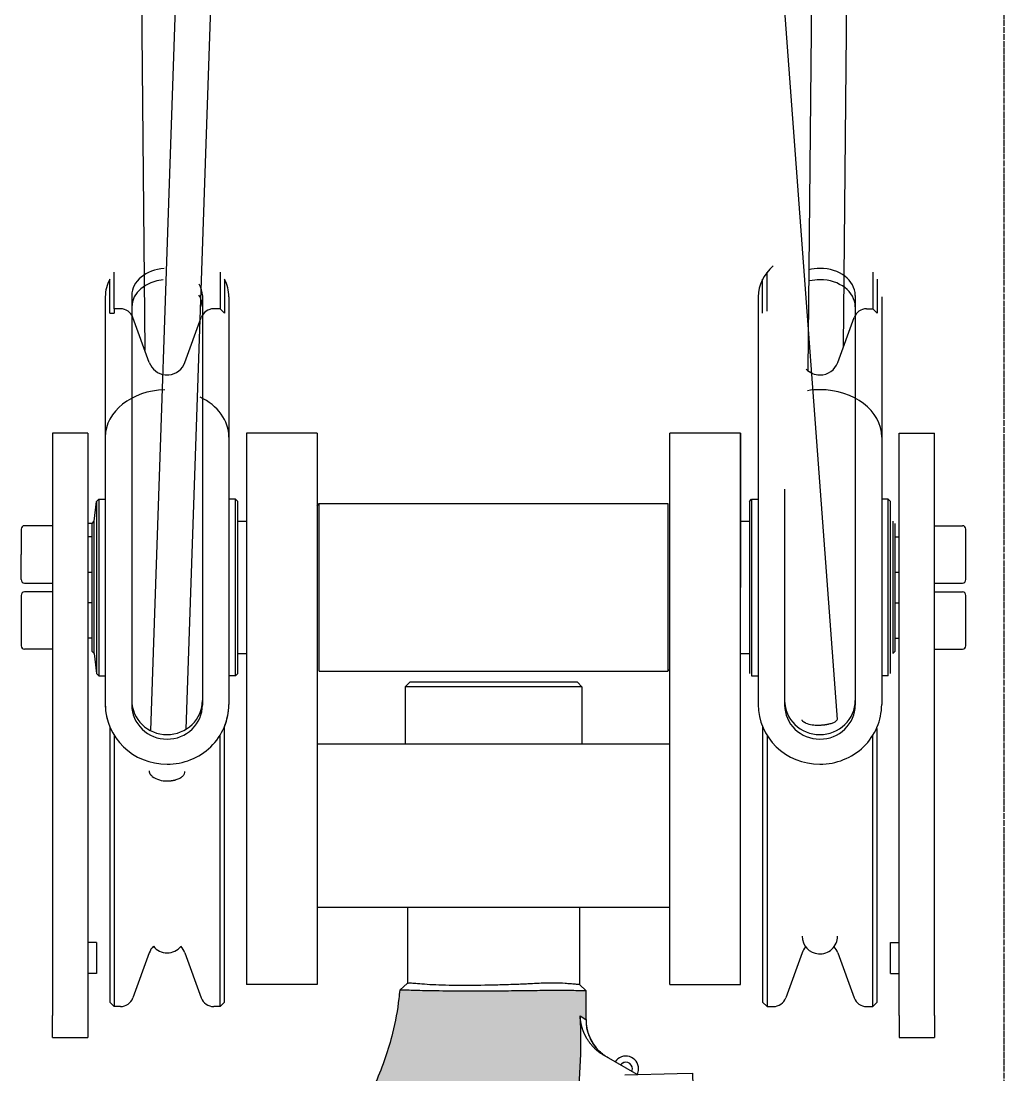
# Model space of a CAD drawing. Extents: x 220580 to 2027826, y -309201 to 71987.
# Drawn here: x 398898.1 to 399248.2, y -218664.7 to -218289.3 of the extents above; entities that cross this region are included whole.
import ezdxf

# ---------------------------------------------------------------- set-up
doc = ezdxf.new("R2010")
doc.units = 0
doc.linetypes.add('DOTE', pattern=[2.42, 2, -0.2, 0.02, -0.2])
for name, color, linetype in [('A-AXIS-DOTE', 14, 'DOTE'), ('A-LIN-V', 9, 'Continuous'), ('EWHS5T6M-2', 7, 'Continuous'), ('零件1^葫芦小车', 7, 'Continuous')]:
    doc.layers.add(name, color=color, linetype=linetype)

# ---------------------------------------------------------------- blocks, each defined once
blk = doc.blocks.new('5555rrrrrrrrrrr')
h = blk.add_hatch(color=7)
h.dxf.hatch_style = 1
edge = h.paths.add_edge_path()
edge.add_ellipse((-1631087.53, 574422.26), major_axis=(-945.59, 0), ratio=1, start_angle=428.90986, end_angle=430.75307, ccw=False)
edge.add_line((-1631427.79, 573540.01), (-1631432.74, 573532.52))
edge.add_line((-1631432.74, 573532.52), (-1631433.29, 573531.69))
edge.add_line((-1631433.29, 573531.69), (-1631433.26, 573531.69))
edge.add_spline(control_points=[(-1631433.26, 573531.69), (-1631434.41, 573529.85), (-1631435.55, 573527.98), (-1631439.5, 573521.17), (-1631442.18, 573516.08), (-1631447, 573505.98), (-1631449.13, 573500.96), (-1631451.86, 573493.86), (-1631452.69, 573491.56), (-1631454.2, 573487.17), (-1631454.88, 573485.08), (-1631455.59, 573482.79), (-1631455.69, 573482.46), (-1631456.46, 573479.92), (-1631456.98, 573478.1), (-1631457.91, 573474.69), (-1631458.32, 573473.1), (-1631459.39, 573468.75), (-1631460.25, 573466.16), (-1631462.42, 573461.08), (-1631463.75, 573458.58), (-1631466.85, 573453.8), (-1631468.62, 573451.52), (-1631472.55, 573447.3), (-1631474.71, 573445.36), (-1631479.28, 573441.9), (-1631481.71, 573440.38), (-1631486.69, 573437.82), (-1631489.25, 573436.77), (-1631494.38, 573435.14), (-1631496.95, 573434.55), (-1631501.99, 573433.8), (-1631504.46, 573433.62), (-1631508.39, 573433.62), (-1631509.95, 573433.7), (-1631513.04, 573433.99), (-1631514.57, 573434.21), (-1631517.61, 573434.79), (-1631519.11, 573435.15), (-1631522.06, 573436), (-1631523.51, 573436.49), (-1631526.37, 573437.62), (-1631527.77, 573438.24), (-1631530.51, 573439.63), (-1631531.85, 573440.38), (-1631534.46, 573442.02), (-1631535.73, 573442.91), (-1631538.2, 573444.8), (-1631539.39, 573445.81), (-1631541.7, 573447.95), (-1631542.81, 573449.09), (-1631544.93, 573451.48), (-1631545.94, 573452.73), (-1631547.85, 573455.36), (-1631548.75, 573456.74), (-1631550.42, 573459.6), (-1631551.19, 573461.09), (-1631552.59, 573464.18), (-1631553.22, 573465.77), (-1631554.32, 573469.05), (-1631554.79, 573470.74), (-1631555.55, 573474.18), (-1631555.84, 573475.94), (-1631556.23, 573479.5), (-1631556.33, 573481.31), (-1631556.33, 573485.59), (-1631556.14, 573488.39), (-1631555.39, 573492.86), (-1631555.06, 573494.39), (-1631554.23, 573497.49), (-1631553.73, 573499.06), (-1631552.55, 573502.17), (-1631551.88, 573503.72), (-1631550.36, 573506.75), (-1631549.53, 573508.22), (-1631547.73, 573511.06), (-1631546.77, 573512.42), (-1631544.75, 573514.99), (-1631543.69, 573516.2), (-1631538.89, 573521.23), (-1631535.02, 573525.28), (-1631527.23, 573533.42), (-1631523.35, 573537.85), (-1631515.94, 573547.06), (-1631512.42, 573551.84), (-1631505.79, 573561.7), (-1631502.68, 573566.79), (-1631496.9, 573577.22), (-1631494.24, 573582.57), (-1631489.53, 573593.12), (-1631487.47, 573598.31), (-1631485.61, 573603.57)], knot_values=[0, 0, 0, 0, 0.012094, 0.012094, 0.043169, 0.043169, 0.074245, 0.074245, 0.089782, 0.089782, 0.10532, 0.10532, 0.108005, 0.108005, 0.126597, 0.126597, 0.14519, 0.14519, 0.171955, 0.171955, 0.198721, 0.198721, 0.225486, 0.225486, 0.252251, 0.252251, 0.279017, 0.279017, 0.305782, 0.305782, 0.332547, 0.332547, 0.359313, 0.359313, 0.3769, 0.3769, 0.394487, 0.394487, 0.412074, 0.412074, 0.429662, 0.429662, 0.447249, 0.447249, 0.464836, 0.464836, 0.482423, 0.482423, 0.500011, 0.500011, 0.517598, 0.517598, 0.535185, 0.535185, 0.552772, 0.552772, 0.570359, 0.570359, 0.587947, 0.587947, 0.605534, 0.605534, 0.623121, 0.623121, 0.640708, 0.640708, 0.664579, 0.664579, 0.676514, 0.676514, 0.688449, 0.688449, 0.700384, 0.700384, 0.712319, 0.712319, 0.724254, 0.724254, 0.736189, 0.736189, 0.777684, 0.777684, 0.822741, 0.822741, 0.867798, 0.867798, 0.912855, 0.912855, 0.957912, 0.957912, 1, 1, 1, 1], degree=3, periodic=0)
edge.add_line((-1631485.61, 573603.57), (-1631487.01, 573602.58))
edge.add_ellipse((-1631676.06, 573668.86), major_axis=(200.34, 0), ratio=1, start_angle=340.6813, end_angle=351.3249)
edge.add_line((-1631478.02, 573638.64), (-1631479.68, 573637.35))
edge.add_spline(control_points=[(-1631479.68, 573637.35), (-1631479.71, 573637.33), (-1631479.74, 573637.32), (-1631479.77, 573637.32), (-1631479.8, 573637.32), (-1631479.83, 573637.34), (-1631479.85, 573637.38), (-1631479.87, 573637.41), (-1631479.89, 573637.46), (-1631479.91, 573637.51), (-1631479.92, 573637.57), (-1631479.93, 573637.63), (-1631479.94, 573637.71), (-1631479.95, 573637.82), (-1631479.95, 573637.94), (-1631479.94, 573638.07), (-1631479.94, 573638.26), (-1631479.92, 573638.45), (-1631479.89, 573638.64), (-1631479.85, 573638.91), (-1631479.79, 573639.17), (-1631479.73, 573639.42), (-1631479.66, 573639.66), (-1631479.58, 573639.9), (-1631479.49, 573640.09), (-1631479.44, 573640.2), (-1631479.39, 573640.3), (-1631479.33, 573640.38), (-1631479.3, 573640.42), (-1631479.28, 573640.45), (-1631479.25, 573640.47)], knot_values=[0, 0, 0, 0, 0.06223, 0.06223, 0.06223, 0.125059, 0.125059, 0.125059, 0.182556, 0.182556, 0.182556, 0.239933, 0.239933, 0.239933, 0.329747, 0.329747, 0.329747, 0.462371, 0.462371, 0.462371, 0.647003, 0.647003, 0.647003, 0.834607, 0.834607, 0.834607, 0.943556, 0.943556, 0.943556, 1, 1, 1, 1], degree=3, periodic=0)
edge.add_line((-1631479.25, 573640.47), (-1631477.56, 573641.78))
edge.add_ellipse((-1631676.06, 573668.86), major_axis=(200.34, 0), ratio=1, start_angle=352.2315, end_angle=362.5739)
edge.add_ellipse((-1631389.02, 573803.85), major_axis=(153.06, 0), ratio=1, start_angle=235.4035, end_angle=236.3361)
edge.add_ellipse((-1631389.02, 573803.85), major_axis=(153.06, 0), ratio=1, start_angle=236.3361, end_angle=236.3512)
edge.add_line((-1631473.83, 573676.44), (-1631473.83, 573677.57))
edge.add_line((-1631473.83, 573677.57), (-1631473.83, 573686.67))
edge.add_spline(control_points=[(-1631473.83, 573686.67), (-1631473.85, 573686.67), (-1631473.88, 573686.68), (-1631474.14, 573686.68), (-1631474.58, 573686.7), (-1631475.24, 573686.71), (-1631476.03, 573686.73), (-1631477, 573686.76), (-1631478.44, 573686.8), (-1631480.43, 573686.84), (-1631483.35, 573686.88), (-1631487.6, 573686.83), (-1631492.87, 573686.75), (-1631499.59, 573686.66), (-1631508.05, 573686.61), (-1631519.47, 573686.59), (-1631528.54, 573686.68), (-1631533.71, 573686.8), (-1631536.01, 573686.88), (-1631537.15, 573686.92), (-1631538.08, 573686.95), (-1631539.72, 573686.96), (-1631540.02, 573686.95), (-1631540.24, 573686.95)], knot_values=[0, 0, 0, 0, 0.023008, 0.046985, 0.071916, 0.097784, 0.124572, 0.144341, 0.171112, 0.217444, 0.250912, 0.29895, 0.377038, 0.419517, 0.501427, 0.62005, 0.748963, 0.803749, 0.842652, 0.866405, 0.874501, 0.907064, 1, 1, 1, 1], degree=3, periodic=0)
edge.add_spline(control_points=[(-1631540.24, 573686.95), (-1631540.33, 573685.96), (-1631540.43, 573684.96), (-1631541.04, 573679.88), (-1631541.78, 573675.74), (-1631544.25, 573665.74), (-1631546.25, 573659.89), (-1631551.34, 573648.54), (-1631554.44, 573643.05), (-1631561.57, 573632.74), (-1631565.61, 573627.93), (-1631574.38, 573619.22), (-1631579.11, 573615.32), (-1631589.89, 573607.9), (-1631596.09, 573603.63), (-1631607.18, 573595.99), (-1631611.97, 573592.17), (-1631620.85, 573584.17), (-1631624.94, 573579.98), (-1631632.53, 573571.19), (-1631636.05, 573566.59), (-1631642.58, 573556.81), (-1631645.59, 573551.65), (-1631650.89, 573541), (-1631653.2, 573535.58), (-1631655.82, 573528.1), (-1631656.38, 573526.4), (-1631657.44, 573522.92), (-1631657.95, 573521.15), (-1631658.91, 573517.55), (-1631659.36, 573515.71), (-1631660.19, 573511.96), (-1631660.57, 573510.05), (-1631661.27, 573506.17), (-1631661.59, 573504.19), (-1631662.13, 573500.16), (-1631662.37, 573498.11), (-1631662.94, 573491.86), (-1631663.15, 573487.55), (-1631663.15, 573479.86), (-1631663.03, 573476.4), (-1631662.5, 573469.1), (-1631662.07, 573465.27), (-1631660.83, 573457.28), (-1631660, 573453.13), (-1631657.86, 573444.58), (-1631656.55, 573440.18), (-1631653.37, 573431.23), (-1631651.5, 573426.69), (-1631647.14, 573417.58), (-1631644.66, 573413.01), (-1631639.07, 573404.01), (-1631635.95, 573399.56), (-1631629.12, 573390.95), (-1631625.41, 573386.78), (-1631617.43, 573378.85), (-1631613.17, 573375.09), (-1631604.22, 573368.11), (-1631599.53, 573364.89), (-1631589.85, 573359.06), (-1631584.86, 573356.45), (-1631574.74, 573351.89), (-1631569.6, 573349.94), (-1631559.33, 573346.68), (-1631554.2, 573345.38), (-1631544.08, 573343.38), (-1631539.09, 573342.68), (-1631529.35, 573341.82), (-1631524.61, 573341.65), (-1631515.46, 573341.76), (-1631511.05, 573342.04), (-1631500.41, 573343.16), (-1631493.91, 573344.36), (-1631480.98, 573347.9), (-1631474.54, 573350.23), (-1631461.99, 573356.04), (-1631455.87, 573359.51), (-1631444.23, 573367.56), (-1631438.71, 573372.12), (-1631428.5, 573382.2), (-1631423.82, 573387.72), (-1631415.5, 573399.49), (-1631411.86, 573405.74), (-1631405.75, 573418.73), (-1631403.29, 573425.46), (-1631399.58, 573439.11), (-1631398.34, 573446.04), (-1631397.25, 573457.7), (-1631397.09, 573462.46), (-1631397.3, 573471.86), (-1631397.68, 573476.5), (-1631398.39, 573481.7), (-1631398.52, 573482.64), (-1631398.93, 573485.9), (-1631399.2, 573488.47), (-1631399.63, 573493.27), (-1631399.78, 573495.5), (-1631400.14, 573501.79), (-1631400.22, 573505.46), (-1631400.24, 573512.35), (-1631400.16, 573515.58), (-1631399.85, 573522.24), (-1631399.62, 573525.67), (-1631399.24, 573529.52)], knot_values=[0, 0, 0, 0, 0.005894, 0.005894, 0.030053, 0.030053, 0.064391, 0.064391, 0.098729, 0.098729, 0.133067, 0.133067, 0.167406, 0.167406, 0.20826, 0.20826, 0.244777, 0.244777, 0.281295, 0.281295, 0.317812, 0.317812, 0.354329, 0.354329, 0.387959, 0.387959, 0.397632, 0.397632, 0.407305, 0.407305, 0.416978, 0.416978, 0.426651, 0.426651, 0.436324, 0.436324, 0.445997, 0.445997, 0.465343, 0.465343, 0.479597, 0.479597, 0.493851, 0.493851, 0.508105, 0.508105, 0.522359, 0.522359, 0.536613, 0.536613, 0.550867, 0.550867, 0.565121, 0.565121, 0.579374, 0.579374, 0.593628, 0.593628, 0.607882, 0.607882, 0.622136, 0.622136, 0.63639, 0.63639, 0.650644, 0.650644, 0.664898, 0.664898, 0.679151, 0.679151, 0.693405, 0.693405, 0.715098, 0.715098, 0.73679, 0.73679, 0.758483, 0.758483, 0.780175, 0.780175, 0.801868, 0.801868, 0.82356, 0.82356, 0.845252, 0.845252, 0.866945, 0.866945, 0.882014, 0.882014, 0.897082, 0.897082, 0.899258, 0.899258, 0.911851, 0.911851, 0.924444, 0.924444, 0.949629, 0.949629, 0.974815, 0.974815, 1, 1, 1, 1], degree=3, periodic=0)
h.paths.add_polyline_path([(-1631433.29, 573531.69), (-1631432.74, 573532.52), (-1631432.72, 573531.7), (-1631433.26, 573531.69)], flags=16)
for p, q in [((-1631643.55, 573928.12), (-1631641.97, 573928.12)), ((-1631623.8, 573906.16), (-1631622.44, 573906.16)), ((-1631649.05, 573853.98), (-1631648.26, 573861.05)), ((-1631648.26, 573861.05), (-1631647.47, 573861.84)), ((-1631597.97, 573861.05), (-1631598.76, 573861.84)), ((-1631649.83, 573853.2), (-1631651.4, 573853.2)), ((-1631649.83, 573807.62), (-1631649.05, 573806.84)), ((-1631649.05, 573806.84), (-1631648.26, 573799.77)), ((-1631648.26, 573799.77), (-1631647.47, 573798.98))]:
    blk.add_line(p, q)
at = {"layer": 'A-AXIS-DOTE'}
blk.add_line((-1631325, 575655), (-1631325, 568562.45), dxfattribs=at)
at = {"layer": 'EWHS5T6M-2', "color": 7, "linetype": 'Continuous'}
for p, q in [((-1631641.97, 573929.7), (-1631641.97, 573942.68)), ((-1631604.26, 573942.68), (-1631604.26, 573929.7)), ((-1631409.4, 573928.84), (-1631409.4, 573942.68)), ((-1631371.69, 573942.68), (-1631371.69, 573929.7)), ((-1631643.55, 573928.12), (-1631643.55, 573940.25)), ((-1631643.55, 573928.12), (-1631643.55, 573940.25)), ((-1631602.69, 573940.25), (-1631602.69, 573928.12)), ((-1631602.69, 573940.25), (-1631602.69, 573928.12)), ((-1631410.97, 573928.12), (-1631410.97, 573940.25)), ((-1631370.12, 573940.25), (-1631370.12, 573928.12)), ((-1631645.12, 573934), (-1631645.12, 573865.29)), ((-1631645.12, 573934), (-1631645.12, 573865.29)), ((-1631635.69, 573934.45), (-1631635.69, 573865.44)), ((-1631610.55, 573934.45), (-1631610.55, 573865.44)), ((-1631601.12, 573934), (-1631601.12, 573865.29)), ((-1631601.12, 573934), (-1631601.12, 573865.29)), ((-1631412.55, 573934), (-1631412.55, 573865.29)), ((-1631377.97, 573934.45), (-1631377.97, 573865.44)), ((-1631368.55, 573934), (-1631368.55, 573865.29)), ((-1631639.73, 573929.7), (-1631641.97, 573929.7)), ((-1631639.73, 573929.7), (-1631641.97, 573929.7)), ((-1631641.97, 573929.7), (-1631641.97, 573928.12)), ((-1631629.47, 573910.57), (-1631635.3, 573926.59)), ((-1631629.47, 573910.57), (-1631635.3, 573926.59)), ((-1631616.77, 573910.57), (-1631610.94, 573926.59)), ((-1631604.26, 573929.7), (-1631606.51, 573929.7)), ((-1631604.26, 573929.7), (-1631606.51, 573929.7)), ((-1631602.69, 573928.12), (-1631604.26, 573929.7)), ((-1631602.69, 573928.12), (-1631604.26, 573929.7)), ((-1631384.2, 573910.57), (-1631378.36, 573926.59)), ((-1631373.93, 573929.7), (-1631371.69, 573929.7)), ((-1631370.12, 573928.12), (-1631371.69, 573929.7)), ((-1631651.4, 573885.41), (-1631663.97, 573885.41)), ((-1631663.97, 573885.41), (-1631663.97, 573830.41)), ((-1631651.4, 573885.41), (-1631663.97, 573885.41)), ((-1631663.97, 573885.41), (-1631663.97, 573830.41)), ((-1631651.4, 573885.41), (-1631651.4, 573830.41)), ((-1631651.4, 573885.41), (-1631651.4, 573853.2)), ((-1631594.83, 573885.41), (-1631594.83, 573830.41)), ((-1631569.69, 573885.41), (-1631594.83, 573885.41)), ((-1631594.83, 573885.41), (-1631594.83, 573830.41)), ((-1631569.69, 573885.41), (-1631594.83, 573885.41)), ((-1631569.69, 573885.41), (-1631569.69, 573830.41)), ((-1631569.69, 573885.41), (-1631569.69, 573830.41)), ((-1631443.97, 573830.41), (-1631443.97, 573885.41)), ((-1631418.83, 573885.41), (-1631443.97, 573885.41)), ((-1631443.97, 573830.41), (-1631443.97, 573885.41)), ((-1631418.83, 573885.41), (-1631443.97, 573885.41)), ((-1631418.83, 573830.41), (-1631418.83, 573885.41)), ((-1631418.83, 573885.41), (-1631418.83, 573830.41)), ((-1631362.26, 573830.41), (-1631362.26, 573885.41)), ((-1631362.26, 573885.41), (-1631349.69, 573885.41)), ((-1631349.69, 573830.41), (-1631349.69, 573885.41)), ((-1631645.12, 573865.29), (-1631645.12, 573788.7)), ((-1631645.12, 573865.29), (-1631645.12, 573788.7)), ((-1631635.69, 573865.44), (-1631635.69, 573788.52)), ((-1631610.55, 573865.44), (-1631610.55, 573788.52)), ((-1631601.12, 573865.29), (-1631601.12, 573788.7)), ((-1631601.12, 573865.29), (-1631601.12, 573788.7)), ((-1631412.55, 573865.29), (-1631412.55, 573788.7)), ((-1631403.12, 573865.44), (-1631403.12, 573788.52)), ((-1631377.97, 573865.44), (-1631377.97, 573788.52)), ((-1631368.55, 573865.29), (-1631368.55, 573788.7)), ((-1631648.26, 573861.05), (-1631648.26, 573799.77)), ((-1631647.47, 573861.84), (-1631645.12, 573861.84)), ((-1631647.47, 573861.84), (-1631647.47, 573798.98)), ((-1631647.47, 573861.84), (-1631645.12, 573861.84)), ((-1631598.76, 573861.84), (-1631601.12, 573861.84)), ((-1631598.76, 573861.84), (-1631601.12, 573861.84)), ((-1631598.76, 573798.98), (-1631598.76, 573861.84)), ((-1631597.97, 573799.77), (-1631597.97, 573861.05)), ((-1631597.97, 573799.77), (-1631597.97, 573861.05)), ((-1631569.69, 573859.48), (-1631568.9, 573860.27)), ((-1631569.69, 573859.48), (-1631568.9, 573860.27)), ((-1631568.9, 573800.55), (-1631568.9, 573860.27)), ((-1631568.9, 573860.27), (-1631444.76, 573860.27)), ((-1631568.9, 573800.55), (-1631568.9, 573860.27)), ((-1631568.9, 573860.27), (-1631444.76, 573860.27)), ((-1631444.76, 573860.27), (-1631444.76, 573800.55)), ((-1631444.76, 573860.27), (-1631444.76, 573800.55)), ((-1631415.69, 573861.05), (-1631414.9, 573861.84)), ((-1631415.69, 573861.05), (-1631415.69, 573799.77)), ((-1631414.9, 573861.84), (-1631414.9, 573798.98)), ((-1631414.9, 573861.84), (-1631412.55, 573861.84)), ((-1631366.19, 573861.84), (-1631368.55, 573861.84)), ((-1631365.4, 573861.05), (-1631366.19, 573861.84)), ((-1631366.19, 573798.98), (-1631366.19, 573861.84)), ((-1631365.4, 573799.77), (-1631365.4, 573861.05)), ((-1631663.97, 573852.41), (-1631673.87, 573852.41)), ((-1631663.97, 573852.41), (-1631673.87, 573852.41)), ((-1631649.83, 573853.2), (-1631649.05, 573853.98)), ((-1631649.83, 573853.2), (-1631649.05, 573853.98)), ((-1631649.83, 573807.62), (-1631649.83, 573853.2)), ((-1631649.05, 573806.84), (-1631649.05, 573853.98)), ((-1631597.97, 573853.98), (-1631594.83, 573853.98)), ((-1631597.97, 573853.98), (-1631594.83, 573853.98)), ((-1631418.83, 573853.98), (-1631415.69, 573853.98)), ((-1631364.62, 573853.98), (-1631364.62, 573806.84)), ((-1631363.83, 573853.2), (-1631363.83, 573807.62)), ((-1631349.69, 573852.41), (-1631339.79, 573852.41)), ((-1631675.13, 573851.15), (-1631675.13, 573842.2)), ((-1631675.13, 573851.15), (-1631675.13, 573842.2)), ((-1631675.13, 573847.59), (-1631675.13, 573847.59)), ((-1631675.13, 573847.59), (-1631675.13, 573847.59)), ((-1631649.83, 573848.48), (-1631651.4, 573848.48)), ((-1631363.83, 573848.48), (-1631362.26, 573848.48)), ((-1631338.53, 573833.24), (-1631338.53, 573851.15)), ((-1631675.13, 573833.24), (-1631675.13, 573842.2)), ((-1631675.13, 573833.24), (-1631675.13, 573842.2)), ((-1631651.4, 573835.91), (-1631649.83, 573835.91)), ((-1631363.83, 573835.91), (-1631362.26, 573835.91)), ((-1631673.87, 573831.98), (-1631663.97, 573831.98)), ((-1631673.87, 573831.98), (-1631663.97, 573831.98)), ((-1631663.97, 573828.84), (-1631673.87, 573828.84)), ((-1631663.97, 573828.84), (-1631673.87, 573828.84)), ((-1631663.97, 573830.41), (-1631663.97, 573685.45)), ((-1631663.97, 573830.41), (-1631663.97, 573685.45)), ((-1631651.4, 573830.41), (-1631651.4, 573685.45)), ((-1631594.83, 573830.41), (-1631594.83, 573728.27)), ((-1631594.83, 573830.41), (-1631594.83, 573728.27)), ((-1631569.69, 573830.41), (-1631569.69, 573728.27)), ((-1631569.69, 573830.41), (-1631569.69, 573728.27)), ((-1631443.97, 573728.27), (-1631443.97, 573830.41)), ((-1631443.97, 573728.27), (-1631443.97, 573830.41)), ((-1631418.83, 573728.27), (-1631418.83, 573830.41)), ((-1631418.83, 573728.27), (-1631418.83, 573830.41)), ((-1631362.26, 573685.45), (-1631362.26, 573830.41)), ((-1631349.69, 573831.98), (-1631339.79, 573831.98)), ((-1631349.69, 573685.45), (-1631349.69, 573830.41)), ((-1631349.69, 573828.84), (-1631339.79, 573828.84)), ((-1631675.13, 573827.58), (-1631675.13, 573809.67)), ((-1631675.13, 573827.58), (-1631675.13, 573809.67)), ((-1631649.83, 573824.91), (-1631651.4, 573824.91)), ((-1631363.83, 573824.91), (-1631362.26, 573824.91)), ((-1631338.53, 573809.67), (-1631338.53, 573827.58)), ((-1631649.83, 573812.34), (-1631651.4, 573812.34)), ((-1631651.4, 573812.34), (-1631651.4, 573703.91)), ((-1631649.83, 573812.34), (-1631651.4, 573812.34)), ((-1631649.83, 573807.62), (-1631649.83, 573812.34)), ((-1631363.83, 573812.34), (-1631362.26, 573812.34)), ((-1631663.97, 573808.41), (-1631673.87, 573808.41)), ((-1631663.97, 573808.41), (-1631673.87, 573808.41)), ((-1631597.97, 573806.84), (-1631594.83, 573806.84)), ((-1631597.97, 573806.84), (-1631594.83, 573806.84)), ((-1631418.83, 573806.84), (-1631415.69, 573806.84)), ((-1631363.83, 573807.62), (-1631364.62, 573806.84)), ((-1631349.69, 573808.41), (-1631339.79, 573808.41)), ((-1631647.47, 573798.98), (-1631645.12, 573798.98)), ((-1631647.47, 573798.98), (-1631645.12, 573798.98)), ((-1631598.76, 573798.98), (-1631601.12, 573798.98)), ((-1631598.76, 573798.98), (-1631601.12, 573798.98)), ((-1631597.97, 573799.77), (-1631598.76, 573798.98)), ((-1631597.97, 573799.77), (-1631598.76, 573798.98)), ((-1631568.9, 573800.55), (-1631444.76, 573800.55)), ((-1631568.9, 573800.55), (-1631444.76, 573800.55)), ((-1631443.97, 573801.34), (-1631444.76, 573800.55)), ((-1631443.97, 573801.34), (-1631444.76, 573800.55)), ((-1631414.9, 573798.98), (-1631412.55, 573798.98)), ((-1631366.19, 573798.98), (-1631368.55, 573798.98)), ((-1631536.69, 573796.62), (-1631538.26, 573795.05)), ((-1631536.69, 573796.62), (-1631538.26, 573795.05)), ((-1631475.4, 573795.05), (-1631538.26, 573795.05)), ((-1631538.26, 573795.05), (-1631538.26, 573774.62)), ((-1631475.4, 573795.05), (-1631538.26, 573795.05)), ((-1631538.26, 573795.05), (-1631538.26, 573774.62)), ((-1631476.97, 573796.62), (-1631536.69, 573796.62)), ((-1631476.97, 573796.62), (-1631536.69, 573796.62)), ((-1631476.97, 573796.62), (-1631475.4, 573795.05)), ((-1631476.97, 573796.62), (-1631475.4, 573795.05)), ((-1631475.4, 573795.05), (-1631475.4, 573774.62)), ((-1631475.4, 573795.05), (-1631475.4, 573774.62)), ((-1631643.55, 573780.81), (-1631643.55, 573682.7)), ((-1631643.55, 573780.81), (-1631643.55, 573682.7)), ((-1631602.69, 573682.7), (-1631602.69, 573780.81)), ((-1631602.69, 573682.7), (-1631602.69, 573780.81)), ((-1631410.97, 573780.81), (-1631410.97, 573682.7)), ((-1631370.12, 573682.7), (-1631370.12, 573780.12)), ((-1631641.97, 573777.75), (-1631641.97, 573681.12)), ((-1631604.26, 573681.12), (-1631604.26, 573777.75)), ((-1631409.4, 573777.75), (-1631409.4, 573681.12)), ((-1631371.69, 573681.12), (-1631371.69, 573777.75)), ((-1631443.97, 573774.62), (-1631569.69, 573774.62)), ((-1631443.97, 573774.62), (-1631569.69, 573774.62)), ((-1631594.83, 573728.27), (-1631594.83, 573688.98)), ((-1631594.83, 573728.27), (-1631594.83, 573688.98)), ((-1631569.69, 573728.27), (-1631569.69, 573688.98)), ((-1631569.69, 573728.27), (-1631569.69, 573688.98)), ((-1631443.97, 573688.98), (-1631443.97, 573728.27)), ((-1631443.97, 573688.98), (-1631443.97, 573728.27)), ((-1631418.83, 573688.98), (-1631418.83, 573728.27)), ((-1631418.83, 573688.98), (-1631418.83, 573728.27)), ((-1631569.69, 573716.48), (-1631443.97, 573716.48)), ((-1631569.69, 573716.48), (-1631443.97, 573716.48)), ((-1631537.47, 573716.48), (-1631537.47, 573689.48)), ((-1631537.47, 573716.48), (-1631537.47, 573689.48)), ((-1631476.19, 573716.48), (-1631476.19, 573689.03)), ((-1631476.19, 573716.48), (-1631476.19, 573689.03)), ((-1631648.26, 573703.91), (-1631651.4, 573703.91)), ((-1631648.26, 573703.91), (-1631651.4, 573703.91)), ((-1631648.26, 573703.91), (-1631648.26, 573692.91)), ((-1631648.26, 573703.91), (-1631648.26, 573692.91)), ((-1631365.4, 573692.91), (-1631365.4, 573703.91)), ((-1631365.4, 573703.91), (-1631362.26, 573703.91)), ((-1631629.47, 573700.25), (-1631635.3, 573684.23)), ((-1631629.47, 573700.25), (-1631635.3, 573684.23)), ((-1631616.77, 573700.25), (-1631610.94, 573684.23)), ((-1631616.77, 573700.25), (-1631610.94, 573684.23)), ((-1631396.9, 573700.25), (-1631402.73, 573684.23)), ((-1631384.2, 573700.25), (-1631378.36, 573684.23)), ((-1631648.26, 573692.91), (-1631651.4, 573692.91)), ((-1631651.4, 573692.91), (-1631651.4, 573685.45)), ((-1631648.26, 573692.91), (-1631651.4, 573692.91)), ((-1631365.4, 573692.91), (-1631362.26, 573692.91)), ((-1631569.69, 573688.98), (-1631594.83, 573688.98)), ((-1631569.69, 573688.98), (-1631594.83, 573688.98)), ((-1631537.47, 573689.48), (-1631540.24, 573686.95)), ((-1631537.47, 573689.48), (-1631540.24, 573686.95)), ((-1631473.83, 573686.67), (-1631476.19, 573689.03)), ((-1631473.83, 573686.67), (-1631476.19, 573689.03)), ((-1631473.83, 573676.44), (-1631473.83, 573686.67)), ((-1631473.83, 573676.44), (-1631473.83, 573686.67)), ((-1631443.97, 573688.98), (-1631418.83, 573688.98)), ((-1631443.97, 573688.98), (-1631418.83, 573688.98)), ((-1631663.97, 573685.45), (-1631663.97, 573677.98)), ((-1631663.97, 573685.45), (-1631663.97, 573677.98)), ((-1631651.4, 573685.45), (-1631651.4, 573677.98)), ((-1631651.4, 573685.45), (-1631651.4, 573677.98)), ((-1631643.55, 573682.7), (-1631641.97, 573681.12)), ((-1631643.55, 573682.7), (-1631641.97, 573681.12)), ((-1631602.69, 573682.7), (-1631604.26, 573681.12)), ((-1631602.69, 573682.7), (-1631604.26, 573681.12)), ((-1631410.97, 573682.7), (-1631409.4, 573681.12)), ((-1631370.12, 573682.7), (-1631371.69, 573681.12)), ((-1631362.26, 573677.98), (-1631362.26, 573685.45)), ((-1631349.69, 573677.98), (-1631349.69, 573685.45)), ((-1631639.73, 573681.12), (-1631641.97, 573681.12)), ((-1631639.73, 573681.12), (-1631641.97, 573681.12)), ((-1631604.26, 573681.12), (-1631606.51, 573681.12)), ((-1631604.26, 573681.12), (-1631606.51, 573681.12)), ((-1631409.4, 573681.12), (-1631407.16, 573681.12)), ((-1631373.93, 573681.12), (-1631371.69, 573681.12)), ((-1631663.97, 573670.12), (-1631663.97, 573677.98)), ((-1631663.97, 573670.12), (-1631663.97, 573677.98)), ((-1631651.4, 573677.98), (-1631651.4, 573670.12)), ((-1631651.4, 573677.98), (-1631651.4, 573670.12)), ((-1631362.26, 573677.98), (-1631362.26, 573670.12)), ((-1631349.69, 573677.98), (-1631349.69, 573670.12)), ((-1631663.97, 573670.12), (-1631651.4, 573670.12)), ((-1631663.97, 573670.12), (-1631651.4, 573670.12)), ((-1631362.26, 573670.12), (-1631349.69, 573670.12)), ((-1631455.66, 573656.87), (-1631467.43, 573663.67)), ((-1631455.66, 573656.87), (-1631467.43, 573663.67)), ((-1631460.09, 573656.76), (-1631441.43, 573657.24)), ((-1631460.09, 573656.76), (-1631441.43, 573657.24)), ((-1631441.43, 573657.24), (-1631435.93, 573657.38)), ((-1631441.43, 573657.24), (-1631435.93, 573657.38)), ((-1631435.93, 573657.38), (-1631432.72, 573531.7)), ((-1631435.93, 573657.38), (-1631432.72, 573531.7))]:
    blk.add_line(p, q, dxfattribs=at)
for centre, radius, start, end in [((-1631639.73, 573924.98), 4.71, 20, 90), ((-1631639.73, 573924.98), 4.71, 20, 90), ((-1631606.51, 573924.98), 4.71, 90, 160), ((-1631606.51, 573924.98), 4.71, 90, 148.6539), ((-1631373.93, 573924.98), 4.71, 90, 160), ((-1631623.12, 573912.88), 6.76, 200, 264.2387), ((-1631623.12, 573912.88), 6.76, 200, 264.2387), ((-1631623.12, 573912.88), 6.76, 275.7613, 340), ((-1631390.55, 573912.88), 6.76, 223.803, 270), ((-1631390.55, 573912.88), 6.76, 270, 340), ((-1631673.87, 573851.15), 1.26, 90, 180), ((-1631673.87, 573851.15), 1.26, 90, 180), ((-1631339.79, 573851.15), 1.26, 0, 90), ((-1631673.87, 573833.24), 1.26, 180, 270), ((-1631673.87, 573833.24), 1.26, 180, 270), ((-1631339.79, 573833.24), 1.26, 270, 0), ((-1631673.87, 573827.58), 1.26, 90, 180), ((-1631673.87, 573827.58), 1.26, 90, 180), ((-1631339.79, 573827.58), 1.26, 0, 90), ((-1631673.87, 573809.67), 1.26, 180, 270), ((-1631673.87, 573809.67), 1.26, 180, 270), ((-1631339.79, 573809.67), 1.26, 270, 0), ((-1631623.12, 573697.94), 6.76, 136.321, 160), ((-1631623.12, 573697.94), 6.76, 136.321, 160), ((-1631623.12, 573697.94), 6.76, 20, 43.2475), ((-1631623.12, 573697.94), 6.76, 20, 43.2475), ((-1631390.55, 573697.94), 6.76, 138.8327, 160), ((-1631390.55, 573697.94), 6.76, 20, 41.6193), ((-1631639.73, 573685.84), 4.71, 270, 340), ((-1631639.73, 573685.84), 4.71, 270, 340), ((-1631606.51, 573685.84), 4.71, 200, 270), ((-1631606.51, 573685.84), 4.71, 200, 270), ((-1631407.16, 573685.84), 4.71, 270, 340), ((-1631373.93, 573685.84), 4.71, 200, 270), ((-1631676.06, 573668.86), 200.34, 352.1432, 2.5739), ((-1631676.06, 573668.86), 200.34, 352.1432, 2.5739), ((-1631389.02, 573803.85), 153.06, 235.4035, 236.3512), ((-1631389.02, 573803.85), 153.06, 235.4035, 236.3512), ((-1631458, 573676.53), 15.87, 179.9284, 225.3845), ((-1631458, 573676.53), 15.87, 179.9284, 225.3845), ((-1631459.69, 573658.92), 4.56, 0, 146.9271), ((-1631459.69, 573658.92), 4.56, 0, 146.9271), ((-1631459.69, 573658.92), 2.33, 90.0009, 143.9909), ((-1631459.69, 573658.92), 2.33, 0, 143.9909), ((-1631459.69, 573658.92), 2.33, 90.0009, 143.9909), ((-1631459.69, 573658.92), 2.33, 0, 143.9909), ((-1631459.69, 573658.92), 2.33, 336.0091, 0), ((-1631459.69, 573658.92), 2.33, 336.0091, 0), ((-1631459.69, 573658.92), 4.56, 333.4077, 0), ((-1631459.69, 573658.92), 4.56, 333.4077, 0)]:
    blk.add_arc(centre, radius, start, end, dxfattribs=at)
for centre, major_axis, ratio, start_param, end_param in [((-1631623.12, 573934.45), (-12.57, 0), 0.766044, 4.794698, 6.283185), ((-1631390.55, 573934), (-22, 0), 0.766044, 5.573665, 6.283185), ((-1631390.55, 573934.45), (-12.57, 0), 0.766044, 4.712389, 5.031351), ((-1631390.55, 573934.45), (-12.57, 0), 0.766044, 3.141593, 4.712389), ((-1631623.12, 573934), (-22, 0), 0.766044, 5.902934, 6.283185), ((-1631623.12, 573930.41), (-12.57, 0), 0.766044, 4.819633, 6.283185), ((-1631623.12, 573934.45), (-12.57, 0), 0.766044, 3.141593, 3.568788), ((-1631623.12, 573934), (-22, 0), 0.766044, 3.141593, 3.521844), ((-1631390.55, 573930.41), (-12.57, 0), 0.766044, 4.712389, 5.010105), ((-1631390.55, 573930.41), (-12.57, 0), 0.766044, 3.141593, 4.712389), ((-1631623.12, 573930.41), (-12.57, 0), 0.766044, 3.141593, 3.590007), ((-1631623.12, 573884), (-22, 0), 0.766044, 4.750321, 6.283185), ((-1631390.55, 573884), (-22, 0), 0.766044, 4.712389, 4.913203), ((-1631390.55, 573884), (-22, 0), 0.766044, 3.141593, 4.712389), ((-1631623.12, 573884), (-22, 0), 0.766044, 3.141593, 4.150051), ((-1631623.12, 573788.7), (-22, 0), 0.965926, 0, 1.570796), ((-1631623.12, 573788.7), (-22, 0), 0.965926, 0, 0.380251), ((-1631623.12, 573790.15), (-12.57, 0), 0.965926, 0, 1.570796), ((-1631623.12, 573788.52), (-12.57, 0), 0.965926, 6.283185, 7.853982), ((-1631623.12, 573790.15), (-12.57, 0), 0.965926, 1.570796, 3.141593), ((-1631623.12, 573788.7), (-22, 0), 0.965926, 1.570796, 3.141593), ((-1631623.12, 573788.52), (-12.57, 0), 0.965926, 1.570796, 3.141593), ((-1631623.12, 573788.7), (-22, 0), 0.965926, 2.761341, 3.141593), ((-1631390.55, 573788.7), (-22, 0), 0.965926, 0, 1.570796), ((-1631390.55, 573790.15), (-12.57, 0), 0.965926, 0, 1.570796), ((-1631390.55, 573788.52), (-12.57, 0), 0.965926, 0, 1.570796), ((-1631390.55, 573790.15), (-12.57, 0), 0.965926, 1.570796, 3.141593), ((-1631390.55, 573788.7), (-22, 0), 0.965926, 1.570796, 3.141593), ((-1631390.55, 573788.52), (-12.57, 0), 0.965926, 1.570796, 3.141593)]:
    blk.add_ellipse(centre, major_axis=major_axis, ratio=ratio, start_param=start_param, end_param=end_param, dxfattribs=at)
for points, degree, knots in [([(-1631540.24, 573686.95), (-1631540.33, 573685.96), (-1631540.43, 573684.96), (-1631541.04, 573679.88), (-1631541.78, 573675.74), (-1631544.25, 573665.74), (-1631546.25, 573659.89), (-1631551.34, 573648.54), (-1631554.44, 573643.05), (-1631561.57, 573632.74), (-1631565.61, 573627.93), (-1631574.38, 573619.22), (-1631579.11, 573615.32), (-1631589.89, 573607.9), (-1631596.09, 573603.63), (-1631607.18, 573595.99), (-1631611.97, 573592.17), (-1631620.85, 573584.17), (-1631624.94, 573579.98), (-1631632.53, 573571.19), (-1631636.05, 573566.59), (-1631642.58, 573556.81), (-1631645.59, 573551.65), (-1631650.89, 573541), (-1631653.2, 573535.58), (-1631655.82, 573528.1), (-1631656.38, 573526.4), (-1631657.44, 573522.92), (-1631657.95, 573521.15), (-1631658.91, 573517.55), (-1631659.36, 573515.71), (-1631660.19, 573511.96), (-1631660.57, 573510.05), (-1631661.27, 573506.17), (-1631661.59, 573504.19), (-1631662.13, 573500.16), (-1631662.37, 573498.11), (-1631662.94, 573491.86), (-1631663.15, 573487.55), (-1631663.15, 573479.86), (-1631663.03, 573476.4), (-1631662.5, 573469.1), (-1631662.07, 573465.27), (-1631660.83, 573457.28), (-1631660, 573453.13), (-1631657.86, 573444.58), (-1631656.55, 573440.18), (-1631653.37, 573431.23), (-1631651.5, 573426.69), (-1631647.14, 573417.58), (-1631644.66, 573413.01), (-1631639.07, 573404.01), (-1631635.95, 573399.56), (-1631629.12, 573390.95), (-1631625.41, 573386.78), (-1631617.43, 573378.85), (-1631613.17, 573375.09), (-1631604.22, 573368.11), (-1631599.53, 573364.89), (-1631589.85, 573359.06), (-1631584.86, 573356.45), (-1631574.74, 573351.89), (-1631569.6, 573349.94), (-1631559.33, 573346.68), (-1631554.2, 573345.38), (-1631544.08, 573343.38), (-1631539.09, 573342.68), (-1631529.35, 573341.82), (-1631524.61, 573341.65), (-1631515.46, 573341.76), (-1631511.05, 573342.04), (-1631500.41, 573343.16), (-1631493.91, 573344.36), (-1631480.98, 573347.9), (-1631474.54, 573350.23), (-1631461.99, 573356.04), (-1631455.87, 573359.51), (-1631444.23, 573367.56), (-1631438.71, 573372.12), (-1631428.5, 573382.2), (-1631423.82, 573387.72), (-1631415.5, 573399.49), (-1631411.86, 573405.74), (-1631405.75, 573418.73), (-1631403.29, 573425.46), (-1631399.58, 573439.11), (-1631398.34, 573446.04), (-1631397.25, 573457.7), (-1631397.09, 573462.46), (-1631397.3, 573471.86), (-1631397.68, 573476.5), (-1631398.39, 573481.7), (-1631398.52, 573482.64), (-1631398.93, 573485.9), (-1631399.2, 573488.47), (-1631399.63, 573493.27), (-1631399.78, 573495.5), (-1631400.14, 573501.79), (-1631400.22, 573505.46), (-1631400.24, 573512.35), (-1631400.16, 573515.58), (-1631399.85, 573522.24), (-1631399.62, 573525.67), (-1631399.24, 573529.52)], 3, [0, 0, 0, 0, 0.005894, 0.005894, 0.030053, 0.030053, 0.064391, 0.064391, 0.098729, 0.098729, 0.133067, 0.133067, 0.167406, 0.167406, 0.20826, 0.20826, 0.244777, 0.244777, 0.281295, 0.281295, 0.317812, 0.317812, 0.354329, 0.354329, 0.387959, 0.387959, 0.397632, 0.397632, 0.407305, 0.407305, 0.416978, 0.416978, 0.426651, 0.426651, 0.436324, 0.436324, 0.445997, 0.445997, 0.465343, 0.465343, 0.479597, 0.479597, 0.493851, 0.493851, 0.508105, 0.508105, 0.522359, 0.522359, 0.536613, 0.536613, 0.550867, 0.550867, 0.565121, 0.565121, 0.579374, 0.579374, 0.593628, 0.593628, 0.607882, 0.607882, 0.622136, 0.622136, 0.63639, 0.63639, 0.650644, 0.650644, 0.664898, 0.664898, 0.679151, 0.679151, 0.693405, 0.693405, 0.715098, 0.715098, 0.73679, 0.73679, 0.758483, 0.758483, 0.780175, 0.780175, 0.801868, 0.801868, 0.82356, 0.82356, 0.845252, 0.845252, 0.866945, 0.866945, 0.882014, 0.882014, 0.897082, 0.897082, 0.899258, 0.899258, 0.911851, 0.911851, 0.924444, 0.924444, 0.949629, 0.949629, 0.974815, 0.974815, 1, 1, 1, 1]), ([(-1631540.24, 573686.95), (-1631540.33, 573685.96), (-1631540.43, 573684.96), (-1631541.04, 573679.88), (-1631541.78, 573675.74), (-1631544.25, 573665.74), (-1631546.25, 573659.89), (-1631551.34, 573648.54), (-1631554.44, 573643.05), (-1631561.57, 573632.74), (-1631565.61, 573627.93), (-1631574.38, 573619.22), (-1631579.11, 573615.32), (-1631589.89, 573607.9), (-1631596.09, 573603.63), (-1631607.18, 573595.99), (-1631611.97, 573592.17), (-1631620.85, 573584.17), (-1631624.94, 573579.98), (-1631632.53, 573571.19), (-1631636.05, 573566.59), (-1631642.58, 573556.81), (-1631645.59, 573551.65), (-1631650.89, 573541), (-1631653.2, 573535.58), (-1631655.82, 573528.1), (-1631656.38, 573526.4), (-1631657.44, 573522.92), (-1631657.95, 573521.15), (-1631658.91, 573517.55), (-1631659.36, 573515.71), (-1631660.19, 573511.96), (-1631660.57, 573510.05), (-1631661.27, 573506.17), (-1631661.59, 573504.19), (-1631662.13, 573500.16), (-1631662.37, 573498.11), (-1631662.94, 573491.86), (-1631663.15, 573487.55), (-1631663.15, 573479.86), (-1631663.03, 573476.4), (-1631662.5, 573469.1), (-1631662.07, 573465.27), (-1631660.83, 573457.28), (-1631660, 573453.13), (-1631657.86, 573444.58), (-1631656.55, 573440.18), (-1631653.37, 573431.23), (-1631651.5, 573426.69), (-1631647.14, 573417.58), (-1631644.66, 573413.01), (-1631639.07, 573404.01), (-1631635.95, 573399.56), (-1631629.12, 573390.95), (-1631625.41, 573386.78), (-1631617.43, 573378.85), (-1631613.17, 573375.09), (-1631604.22, 573368.11), (-1631599.53, 573364.89), (-1631589.85, 573359.06), (-1631584.86, 573356.45), (-1631574.74, 573351.89), (-1631569.6, 573349.94), (-1631559.33, 573346.68), (-1631554.2, 573345.38), (-1631544.08, 573343.38), (-1631539.09, 573342.68), (-1631529.35, 573341.82), (-1631524.61, 573341.65), (-1631515.46, 573341.76), (-1631511.05, 573342.04), (-1631500.41, 573343.16), (-1631493.91, 573344.36), (-1631480.98, 573347.9), (-1631474.54, 573350.23), (-1631461.99, 573356.04), (-1631455.87, 573359.51), (-1631444.23, 573367.56), (-1631438.71, 573372.12), (-1631428.5, 573382.2), (-1631423.82, 573387.72), (-1631415.5, 573399.49), (-1631411.86, 573405.74), (-1631405.75, 573418.73), (-1631403.29, 573425.46), (-1631399.58, 573439.11), (-1631398.34, 573446.04), (-1631397.25, 573457.7), (-1631397.09, 573462.46), (-1631397.3, 573471.86), (-1631397.68, 573476.5), (-1631398.39, 573481.7), (-1631398.52, 573482.64), (-1631398.93, 573485.9), (-1631399.2, 573488.47), (-1631399.63, 573493.27), (-1631399.78, 573495.5), (-1631400.14, 573501.79), (-1631400.22, 573505.46), (-1631400.24, 573512.35), (-1631400.16, 573515.58), (-1631399.85, 573522.24), (-1631399.62, 573525.67), (-1631399.24, 573529.52)], 3, [0, 0, 0, 0, 0.005894, 0.005894, 0.030053, 0.030053, 0.064391, 0.064391, 0.098729, 0.098729, 0.133067, 0.133067, 0.167406, 0.167406, 0.20826, 0.20826, 0.244777, 0.244777, 0.281295, 0.281295, 0.317812, 0.317812, 0.354329, 0.354329, 0.387959, 0.387959, 0.397632, 0.397632, 0.407305, 0.407305, 0.416978, 0.416978, 0.426651, 0.426651, 0.436324, 0.436324, 0.445997, 0.445997, 0.465343, 0.465343, 0.479597, 0.479597, 0.493851, 0.493851, 0.508105, 0.508105, 0.522359, 0.522359, 0.536613, 0.536613, 0.550867, 0.550867, 0.565121, 0.565121, 0.579374, 0.579374, 0.593628, 0.593628, 0.607882, 0.607882, 0.622136, 0.622136, 0.63639, 0.63639, 0.650644, 0.650644, 0.664898, 0.664898, 0.679151, 0.679151, 0.693405, 0.693405, 0.715098, 0.715098, 0.73679, 0.73679, 0.758483, 0.758483, 0.780175, 0.780175, 0.801868, 0.801868, 0.82356, 0.82356, 0.845252, 0.845252, 0.866945, 0.866945, 0.882014, 0.882014, 0.897082, 0.897082, 0.899258, 0.899258, 0.911851, 0.911851, 0.924444, 0.924444, 0.949629, 0.949629, 0.974815, 0.974815, 1, 1, 1, 1]), ([(-1631473.83, 573686.67), (-1631473.85, 573686.67), (-1631473.88, 573686.68), (-1631474.14, 573686.68), (-1631474.58, 573686.7), (-1631475.24, 573686.71), (-1631476.03, 573686.73), (-1631477, 573686.76), (-1631478.44, 573686.8), (-1631480.43, 573686.84), (-1631483.35, 573686.88), (-1631487.6, 573686.83), (-1631492.87, 573686.75), (-1631499.59, 573686.66), (-1631508.05, 573686.61), (-1631519.47, 573686.59), (-1631528.54, 573686.68), (-1631533.71, 573686.8), (-1631536.01, 573686.88), (-1631537.15, 573686.92), (-1631538.08, 573686.95), (-1631539.72, 573686.96), (-1631540.02, 573686.95), (-1631540.24, 573686.95)], 3, [0, 0, 0, 0, 0.023008, 0.046985, 0.071916, 0.097784, 0.124572, 0.144341, 0.171112, 0.217444, 0.250912, 0.29895, 0.377038, 0.419517, 0.501427, 0.62005, 0.748963, 0.803749, 0.842652, 0.866405, 0.874501, 0.907064, 1, 1, 1, 1]), ([(-1631473.83, 573686.67), (-1631473.85, 573686.67), (-1631473.88, 573686.68), (-1631474.14, 573686.68), (-1631474.58, 573686.7), (-1631475.24, 573686.71), (-1631476.03, 573686.73), (-1631477, 573686.76), (-1631478.44, 573686.8), (-1631480.43, 573686.84), (-1631483.35, 573686.88), (-1631487.6, 573686.83), (-1631492.87, 573686.75), (-1631499.59, 573686.66), (-1631508.05, 573686.61), (-1631519.47, 573686.59), (-1631528.54, 573686.68), (-1631533.71, 573686.8), (-1631536.01, 573686.88), (-1631537.15, 573686.92), (-1631538.08, 573686.95), (-1631539.72, 573686.96), (-1631540.02, 573686.95), (-1631540.24, 573686.95)], 3, [0, 0, 0, 0, 0.023008, 0.046985, 0.071916, 0.097784, 0.124572, 0.144341, 0.171112, 0.217444, 0.250912, 0.29895, 0.377038, 0.419517, 0.501427, 0.62005, 0.748963, 0.803749, 0.842652, 0.866405, 0.874501, 0.907064, 1, 1, 1, 1]), ([(-1631537.47, 573689.48), (-1631537.46, 573689.48), (-1631537.42, 573689.49), (-1631537.01, 573689.52), (-1631536.17, 573689.53), (-1631534.8, 573689.47), (-1631532.47, 573689.23), (-1631527.42, 573688.86), (-1631518.93, 573688.69), (-1631508.82, 573688.8), (-1631500.76, 573689.03), (-1631496.17, 573689.2), (-1631492.56, 573689.37), (-1631489.1, 573689.56), (-1631485.02, 573689.67), (-1631481.7, 573689.49), (-1631479.67, 573689.33), (-1631478.22, 573689.22), (-1631477.09, 573689.12), (-1631476.32, 573689.05), (-1631476.23, 573689.04), (-1631476.19, 573689.03)], 3, [0, 0, 0, 0, 0.020045, 0.062586, 0.096899, 0.125201, 0.187741, 0.250283, 0.373093, 0.499342, 0.563292, 0.624573, 0.648563, 0.687175, 0.749712, 0.81225, 0.849462, 0.874848, 0.92013, 0.961847, 1, 1, 1, 1]), ([(-1631537.47, 573689.48), (-1631537.46, 573689.48), (-1631537.42, 573689.49), (-1631537.01, 573689.52), (-1631536.17, 573689.53), (-1631534.8, 573689.47), (-1631532.47, 573689.23), (-1631527.42, 573688.86), (-1631518.93, 573688.69), (-1631508.82, 573688.8), (-1631500.76, 573689.03), (-1631496.17, 573689.2), (-1631492.56, 573689.37), (-1631489.1, 573689.56), (-1631485.02, 573689.67), (-1631481.7, 573689.49), (-1631479.67, 573689.33), (-1631478.22, 573689.22), (-1631477.09, 573689.12), (-1631476.32, 573689.05), (-1631476.23, 573689.04), (-1631476.19, 573689.03)], 3, [0, 0, 0, 0, 0.020045, 0.062586, 0.096899, 0.125201, 0.187741, 0.250283, 0.373093, 0.499342, 0.563292, 0.624573, 0.648563, 0.687175, 0.749712, 0.81225, 0.849462, 0.874848, 0.92013, 0.961847, 1, 1, 1, 1]), ([(-1631467.43, 573663.67), (-1631471.25, 573665.87), (-1631473.53, 573669.66), (-1631474.66, 573671.53), (-1631475.27, 573673.61), (-1631475.89, 573675.71), (-1631475.93, 573677.86)], 2, [0, 0, 0, 0.5, 0.5, 0.75, 0.75, 1, 1, 1]), ([(-1631467.43, 573663.67), (-1631471.25, 573665.87), (-1631473.53, 573669.66), (-1631474.66, 573671.53), (-1631475.27, 573673.61), (-1631475.89, 573675.71), (-1631475.93, 573677.86)], 2, [0, 0, 0, 0.5, 0.5, 0.75, 0.75, 1, 1, 1]), ([(-1631465.97, 573662.83), (-1631467.09, 573663.48), (-1631468.17, 573664.28), (-1631470.14, 573666.22), (-1631471.02, 573667.35), (-1631472.44, 573669.81), (-1631472.98, 573671.14), (-1631473.5, 573673.16), (-1631473.63, 573673.83), (-1631473.71, 573674.5)], 3, [0, 0, 0, 0, 0.2470021, 0.2470021, 0.4999999, 0.4999999, 0.7529976, 0.7529976, 0.8785574, 0.8785574, 0.8785574, 0.8785574]), ([(-1631465.97, 573662.83), (-1631467.09, 573663.48), (-1631468.17, 573664.28), (-1631470.14, 573666.22), (-1631471.02, 573667.35), (-1631472.44, 573669.81), (-1631472.98, 573671.14), (-1631473.5, 573673.16), (-1631473.63, 573673.83), (-1631473.71, 573674.5)], 3, [0, 0, 0, 0, 0.2470021, 0.2470021, 0.4999999, 0.4999999, 0.7529976, 0.7529976, 0.8785574, 0.8785574, 0.8785574, 0.8785574])]:
    blk.add_open_spline(points, degree=degree, knots=knots, dxfattribs=at)
at = {"layer": '零件1^葫芦小车', "color": 7, "linetype": 'Continuous'}
for p, q in [((-1631393.06, 574090.03), (-1631394.86, 573907.68)), ((-1631382.14, 573916.21), (-1631380.43, 574090.03)), ((-1631632.63, 574086.31), (-1631631.04, 573914.89)), ((-1631618.51, 574086.31), (-1631628.98, 573779.4)), ((-1631616.33, 573779.93), (-1631605.87, 574086.31)), ((-1631384.24, 573783.36), (-1631406.82, 574086.31)), ((-1631391.03, 573781.39), (-1631390.56, 573781.39))]:
    blk.add_line(p, q, dxfattribs=at)
for centre, radius, start, end in [((-1631391.45, 573793.79), 12.41, 250.41, 271.9488), ((-1631623.36, 573770.06), 8.57, 234.1412, 271.8662), ((-1631390.58, 573706.18), 6.32, 180, 265.702), ((-1631390.58, 573706.18), 6.32, 265.702, 0), ((-1631623.09, 573706.57), 6.32, 218.8546, 270.026), ((-1631623.09, 573706.57), 6.32, 218.8546, 270.026), ((-1631623.09, 573706.57), 6.32, 270.026, 320.7139), ((-1631623.09, 573706.57), 6.32, 270.026, 320.7139)]:
    blk.add_arc(centre, radius, start, end, dxfattribs=at)
for points, knots in [([(-1631390.56, 573781.39), (-1631390.45, 573781.4), (-1631390.23, 573781.4), (-1631389.91, 573781.42), (-1631389.59, 573781.45), (-1631389.27, 573781.48), (-1631388.96, 573781.51), (-1631388.65, 573781.55), (-1631388.35, 573781.59), (-1631388.06, 573781.64), (-1631387.78, 573781.69), (-1631387.5, 573781.75), (-1631386.83, 573781.9), (-1631385.84, 573782.21), (-1631384.86, 573782.72), (-1631384.34, 573783.25), (-1631384.25, 573783.6), (-1631384.26, 573783.75)], [0, 0, 0, 0, 0.0235185, 0.0468871, 0.0701061, 0.0931755, 0.1160954, 0.138866, 0.1614874, 0.1839598, 0.2062831, 0.2284577, 0.2504836, 0.3740833, 0.4998635, 0.61949, 0.7170803, 0.7170803, 0.7170803, 0.7170803]), ([(-1631395.62, 573782.1), (-1631395.68, 573782.12), (-1631395.81, 573782.18), (-1631395.98, 573782.26), (-1631396.13, 573782.35), (-1631396.26, 573782.43), (-1631396.37, 573782.51), (-1631396.47, 573782.59), (-1631396.56, 573782.67), (-1631396.63, 573782.74), (-1631396.69, 573782.81), (-1631396.74, 573782.88), (-1631396.78, 573782.94), (-1631396.81, 573783), (-1631396.83, 573783.05), (-1631396.85, 573783.1), (-1631396.88, 573783.18), (-1631396.89, 573783.25), (-1631396.89, 573783.3)], [0, 0, 0, 0, 0.0234361, 0.045911, 0.0674249, 0.0879777, 0.1075694, 0.1261999, 0.1438694, 0.1605777, 0.1763248, 0.1911108, 0.2049357, 0.2177994, 0.229702, 0.2406435, 0.2506238, 0.282826, 0.282826, 0.282826, 0.282826]), ([(-1631628.38, 573763.12), (-1631628.44, 573763.17), (-1631628.54, 573763.26), (-1631628.69, 573763.41), (-1631628.81, 573763.55), (-1631628.92, 573763.68), (-1631629.02, 573763.82), (-1631629.1, 573763.94), (-1631629.16, 573764.07), (-1631629.22, 573764.18), (-1631629.27, 573764.29), (-1631629.3, 573764.39), (-1631629.33, 573764.49), (-1631629.35, 573764.58), (-1631629.37, 573764.66), (-1631629.38, 573764.74), (-1631629.39, 573764.81), (-1631629.4, 573764.91), (-1631629.4, 573765), (-1631629.4, 573765.06)], [0, 0, 0, 0, 0.0230086, 0.0450393, 0.066092, 0.0861666, 0.1052632, 0.1233818, 0.1405222, 0.1566846, 0.1718689, 0.186075, 0.199303, 0.2115529, 0.2228246, 0.2331181, 0.2424335, 0.2507707, 0.2763306, 0.2763306, 0.2763306, 0.2763306]), ([(-1631623.08, 573761.5), (-1631622.98, 573761.5), (-1631622.77, 573761.5), (-1631622.45, 573761.51), (-1631622.14, 573761.53), (-1631621.83, 573761.56), (-1631621.53, 573761.59), (-1631621.23, 573761.63), (-1631620.94, 573761.68), (-1631620.66, 573761.74), (-1631620.38, 573761.8), (-1631620.11, 573761.87), (-1631619.45, 573762.07), (-1631618.48, 573762.48), (-1631617.48, 573763.21), (-1631616.91, 573764.02), (-1631616.78, 573764.57), (-1631616.77, 573764.82)], [0, 0, 0, 0, 0.0233866, 0.0466518, 0.0697957, 0.0928183, 0.1157197, 0.1384998, 0.1611587, 0.1836964, 0.206113, 0.2284083, 0.2505826, 0.3741923, 0.4999244, 0.6198532, 0.7237332, 0.7237332, 0.7237332, 0.7237332])]:
    blk.add_open_spline(points, degree=3, knots=knots, dxfattribs=at)

msp = doc.modelspace()

# ---------------------------------------------------------------- block references
at = {"layer": 'A-LIN-V'}
msp.add_blockref('5555rrrrrrrrrrr', (2030573.19, -792321.46), dxfattribs=at)

doc.saveas('drawing.dxf')
